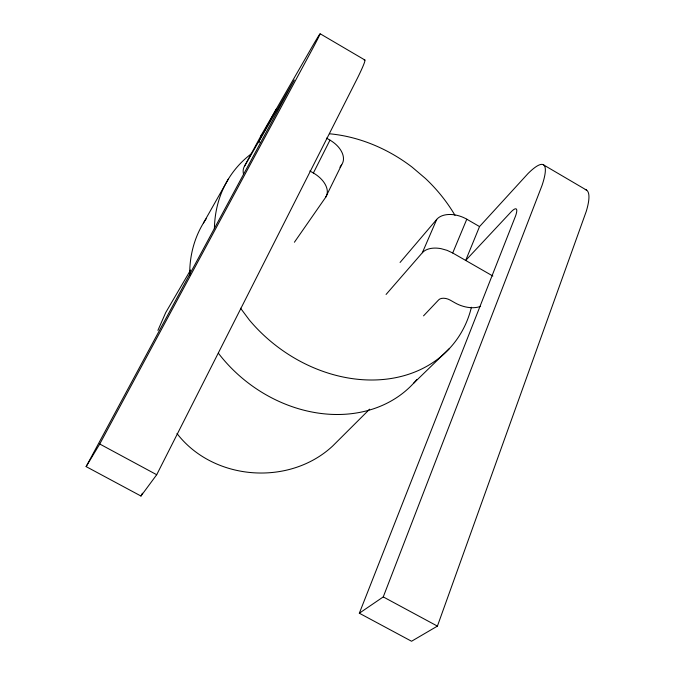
<?xml version="1.0" encoding="UTF-8"?>
<svg xmlns="http://www.w3.org/2000/svg" width="675" height="675" viewBox="0 0 675 675"><rect width="100%" height="100%" fill="white"/><g stroke="black" fill="none" stroke-linecap="round" stroke-linejoin="round"><path stroke-width="1.01" d="M359.328 613.221L383.257 596.911L542 185.532A75.372 14.369 -59 0 0 528.044 173.534L479.537 226.572L465.682 260.432L511.574 211.385A24.182 4.607 -59 0 1 515.59 215.907L359.328 613.221L411.556 641.25L437.408 626.113L586.246 211.41A75.085 16.85 -58.6 0 0 585.25 189.532M492.851 276.033L452.714 252.99L466.796 219.206L479.537 226.572M157.916 330.396L165.704 312.593L190.586 270.025M466.796 219.206A23.136 14.707 21.6 0 0 436.75 219.375L422.348 252.728L386.075 294.452M294.41 242.232L325.62 197.353L341.727 164.616A23.372 15.103 27.6 0 0 329.965 140.13L326.472 138.113M325.62 197.353A23.76 14.816 27.4 0 0 313.386 173.002L329.965 140.13M243.515 174.201A23.566 14.479 28.8 0 1 244.384 166.404L294.334 80.013L86.13 466.602L140.965 496.032L156.701 474.727L357.666 77.701A76.596 3.797 -60.6 0 0 364.196 60.151M140.965 496.032L142.4 493.214M86.13 466.602L99.748 444.015L311.529 50.709A76.908 1.105 -61 0 0 311.968 47.056L261.706 134.393L244.384 166.404M276.261 109.097L258.685 141.607L260.491 142.636M203.394 223.121L228.268 179.213M339.938 167.214L341.727 164.616M400.064 262.465L436.75 219.375M423.529 315.858L438.733 299.81A8.944 5.282 21.4 0 1 450.242 300.139L455.001 302.847A23.195 13.93 20.9 0 0 480.608 306.349M369.638 409.177L332.699 445.998C289.17 486.532 213.334 480.752 176.993 433.519M413.471 383.4L449.592 348.359M452.714 252.99L447.086 250.349L441.104 248.67A23.49 14.403 21.8 0 0 422.356 252.737M99.748 444.015L156.701 474.727M383.257 596.911L437.408 626.113M309.833 170.961L313.386 173.002M320.144 33.75L364.88 60.008M543.696 164.97L586.651 190.173M240.553 308.213L249.328 319.992A139.733 112.227 38.1 0 0 378.979 379.797A139.733 112.227 38.1 0 0 471.42 307.226M260.913 136.156A23.178 14.766 29 0 1 261.706 134.393M214.397 228.732A139.733 112.227 38.1 0 1 251.497 153.681M329.493 133.777A139.733 112.227 38.1 0 1 412.206 167.214L425.436 178.462A139.733 112.227 38.1 0 1 454.984 215.325M416.829 379.561A132.578 108.894 38 0 1 218.363 353.185M189.726 275.493A132.578 108.894 38 0 1 206.179 218.818"/></g></svg>
